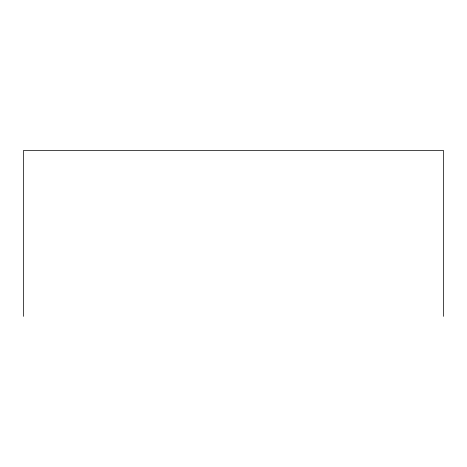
<?xml version="1.0" encoding="UTF-8"?>
<svg xmlns="http://www.w3.org/2000/svg" width="467" height="467" viewBox="0 0 467 467"><rect width="100%" height="100%" fill="white"/><g stroke="black" fill="none" stroke-linecap="round" stroke-linejoin="round"><path stroke-width="0.7" d="M443.65 316.375L443.65 150.625L23.35 150.625L23.35 316.375"/></g></svg>
